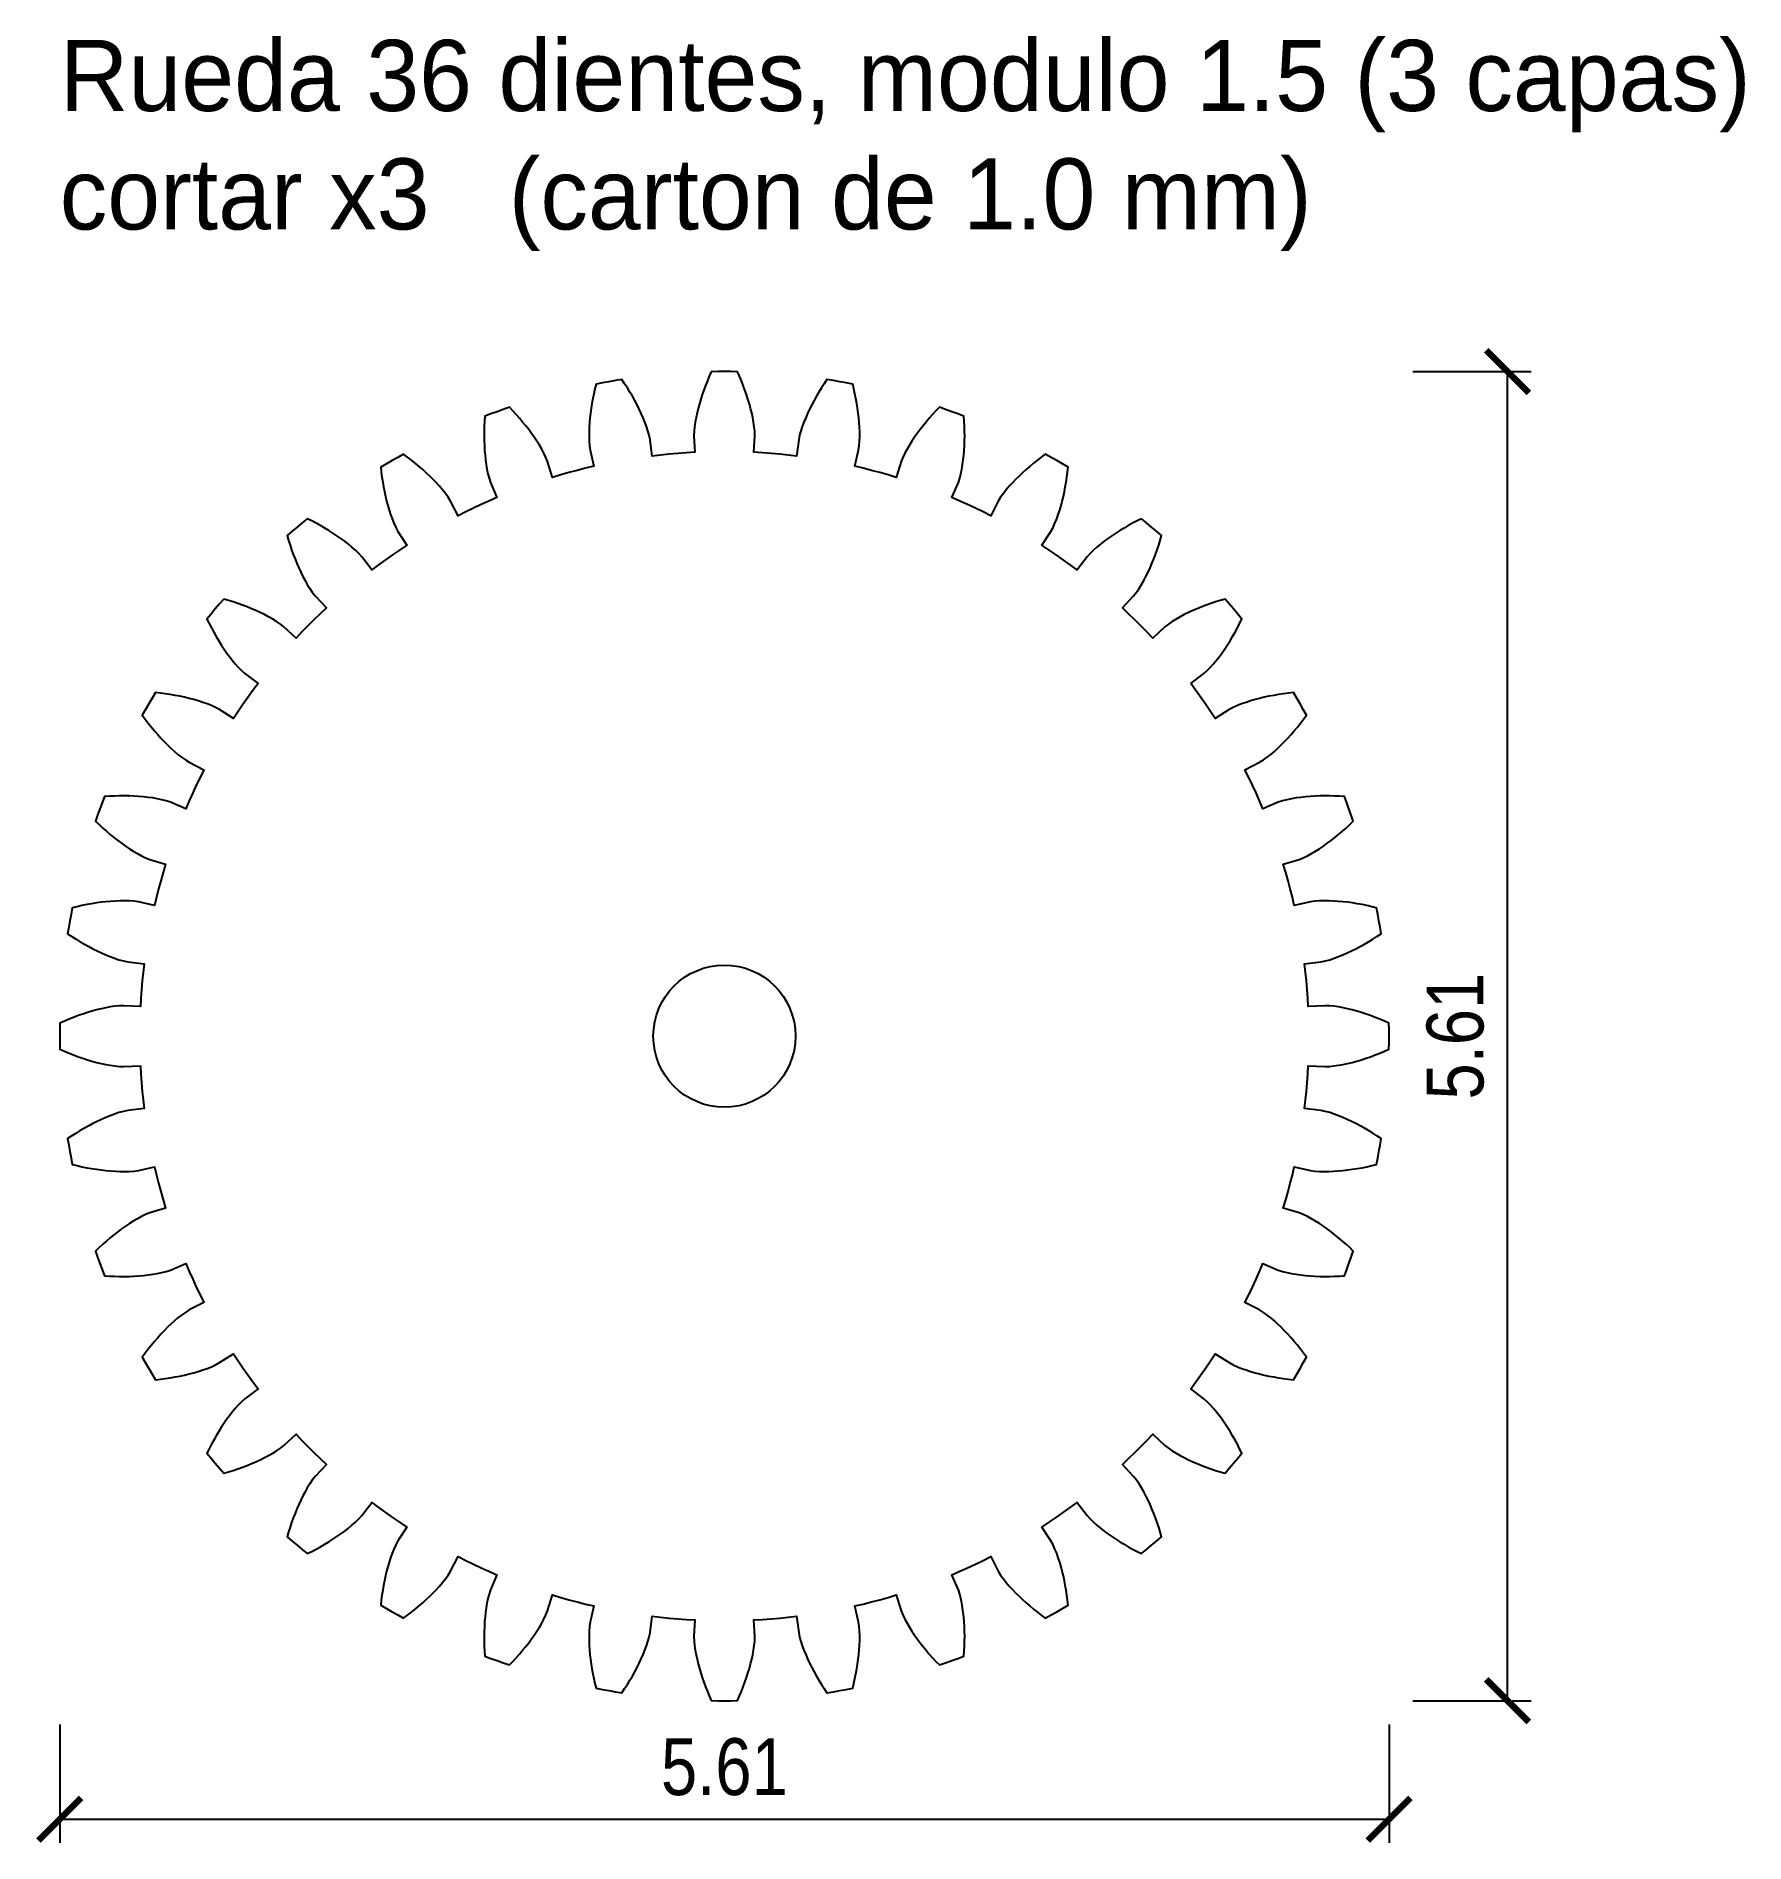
# Model space of a CAD drawing. Header units: centimetres. Extents: x 1.1 to 8.31, y 0.6 to 8.23.
import ezdxf

# ---------------------------------------------------------------- set-up
doc = ezdxf.new("R2010")
doc.units = ezdxf.units.CM
doc.layers.add('CORTE', color=1, linetype='Continuous')
doc.layers.add('ETIQUETA', color=5, linetype='Continuous')
doc.styles.add('OpenSansCondensed-Light', font='OpenSansCondensed-Light.ttf')
doc.dimstyles.new('EZDXF', dxfattribs={"dimtxt": 0.25, "dimasz": 0.175, "dimexe": 0.375, "dimexo": 0.125, "dimgap": 0.1, "dimtad": 1, "dimlfac": 100, "dimzin": 12, "dimdsep": 46, "dimtxsty": 'OpenSansCondensed-Light', "dimblk": 'ARCHTICK', "dimcen": 2.5, "dimazin": 3, "dimtfac": 0.5, "dimtmove": 2, "dimatfit": 3, "dimarcsym": 0})

# ---------------------------------------------------------------- blocks, each defined once
blk = doc.blocks.new('_ARCHTICK')
at = {"color": 0, "linetype": 'ByBlock', "const_width": 0.15}
blk.add_lwpolyline([(-0.5, -0.5), (0.5, 0.5)], dxfattribs=at)

msp = doc.modelspace()

# ---------------------------------------------------------------- linework, layer by layer
at = {"layer": 'CORTE'}
msp.add_lwpolyline([(6.5389, 3.8766), (6.5581, 3.8772), (6.5774, 3.8791), (6.5966, 3.8819), (6.616, 3.8855), (6.6353, 3.8896), (6.6546, 3.8944), (6.674, 3.8997), (6.6934, 3.9054), (6.7127, 3.9117), (6.7321, 3.9184), (6.7515, 3.9256), (6.7708, 3.9332), (6.7901, 3.9413), (6.8095, 3.9497), (6.8099, 3.9773), (6.81, 4.005), (6.8099, 4.0327), (6.8095, 4.0603), (6.7901, 4.0687), (6.7708, 4.0768), (6.7515, 4.0844), (6.7321, 4.0916), (6.7127, 4.0983), (6.6934, 4.1046), (6.674, 4.1103), (6.6546, 4.1156), (6.6353, 4.1204), (6.616, 4.1245), (6.5966, 4.1281), (6.5774, 4.1309), (6.5581, 4.1328), (6.5389, 4.1334), (6.4693, 4.1299), (6.4672, 4.166), (6.4646, 4.202), (6.4615, 4.2381), (6.4578, 4.274), (6.4536, 4.31), (6.5227, 4.3186), (6.5415, 4.3225), (6.5601, 4.3277), (6.5786, 4.3339), (6.597, 4.3407), (6.6154, 4.3481), (6.6336, 4.3562), (6.6518, 4.3647), (6.6698, 4.3738), (6.6878, 4.3833), (6.7057, 4.3933), (6.7235, 4.4037), (6.7413, 4.4146), (6.7589, 4.4259), (6.7765, 4.4375), (6.7721, 4.4648), (6.7674, 4.4921), (6.7624, 4.5193), (6.7572, 4.5465), (6.7368, 4.5514), (6.7163, 4.556), (6.696, 4.5601), (6.6756, 4.5638), (6.6554, 4.5671), (6.6352, 4.5699), (6.6152, 4.5722), (6.5952, 4.574), (6.5753, 4.5754), (6.5555, 4.5761), (6.5359, 4.5762), (6.5164, 4.5756), (6.4971, 4.5742), (6.4781, 4.5714), (6.4102, 4.5559), (6.4019, 4.5911), (6.393, 4.6262), (6.3837, 4.6611), (6.3738, 4.6959), (6.3634, 4.7305), (6.43, 4.751), (6.4478, 4.7581), (6.4653, 4.7665), (6.4824, 4.7758), (6.4994, 4.7857), (6.5161, 4.7962), (6.5327, 4.8073), (6.5491, 4.8189), (6.5653, 4.8309), (6.5813, 4.8434), (6.5972, 4.8564), (6.613, 4.8698), (6.6286, 4.8835), (6.644, 4.8977), (6.6592, 4.9122), (6.6502, 4.9383), (6.6408, 4.9644), (6.6313, 4.9903), (6.6214, 5.0161), (6.6004, 5.0175), (6.5795, 5.0184), (6.5587, 5.0189), (6.538, 5.0191), (6.5175, 5.0188), (6.4972, 5.018), (6.477, 5.0168), (6.457, 5.0152), (6.4372, 5.013), (6.4176, 5.0103), (6.3983, 5.007), (6.3792, 5.0031), (6.3604, 4.9983), (6.3422, 4.9923), (6.278, 4.9652), (6.2637, 4.9984), (6.2489, 5.0314), (6.2336, 5.0642), (6.2178, 5.0967), (6.2016, 5.129), (6.2636, 5.1608), (6.2799, 5.1709), (6.2956, 5.1822), (6.311, 5.1943), (6.3259, 5.207), (6.3406, 5.2202), (6.355, 5.234), (6.3691, 5.2483), (6.383, 5.263), (6.3966, 5.2781), (6.41, 5.2936), (6.4232, 5.3095), (6.4361, 5.3257), (6.4489, 5.3424), (6.4614, 5.3593), (6.4479, 5.3835), (6.4342, 5.4075), (6.4203, 5.4314), (6.4061, 5.4551), (6.3851, 5.4528), (6.3644, 5.4501), (6.3438, 5.447), (6.3235, 5.4435), (6.3033, 5.4397), (6.2834, 5.4354), (6.2638, 5.4307), (6.2443, 5.4256), (6.2252, 5.4201), (6.2064, 5.414), (6.1879, 5.4074), (6.1698, 5.4002), (6.1522, 5.3922), (6.1353, 5.3831), (6.0768, 5.3453), (6.0569, 5.3755), (6.0366, 5.4054), (6.0158, 5.4351), (5.9947, 5.4644), (5.973, 5.4934), (6.0286, 5.5354), (6.0429, 5.5482), (6.0564, 5.5621), (6.0694, 5.5766), (6.0819, 5.5917), (6.0941, 5.6073), (6.1059, 5.6234), (6.1173, 5.6399), (6.1284, 5.6568), (6.1392, 5.674), (6.1497, 5.6916), (6.1599, 5.7096), (6.1699, 5.7278), (6.1795, 5.7464), (6.1889, 5.7653), (6.1714, 5.7867), (6.1538, 5.808), (6.1359, 5.8291), (6.1178, 5.85), (6.0976, 5.8441), (6.0776, 5.8378), (6.0579, 5.8312), (6.0384, 5.8243), (6.0193, 5.817), (6.0004, 5.8093), (5.9819, 5.8013), (5.9636, 5.7929), (5.9458, 5.7841), (5.9283, 5.7749), (5.9112, 5.7651), (5.8946, 5.7549), (5.8787, 5.744), (5.8636, 5.7321), (5.8125, 5.6847), (5.7877, 5.711), (5.7625, 5.737), (5.737, 5.7625), (5.711, 5.7877), (5.6847, 5.8125), (5.7321, 5.8636), (5.744, 5.8787), (5.7549, 5.8946), (5.7651, 5.9112), (5.7749, 5.9283), (5.7841, 5.9458), (5.7929, 5.9636), (5.8013, 5.9819), (5.8093, 6.0004), (5.817, 6.0193), (5.8243, 6.0384), (5.8312, 6.0579), (5.8378, 6.0776), (5.8441, 6.0976), (5.85, 6.1178), (5.8291, 6.1359), (5.808, 6.1538), (5.7867, 6.1714), (5.7653, 6.1889), (5.7464, 6.1795), (5.7278, 6.1699), (5.7096, 6.1599), (5.6916, 6.1497), (5.674, 6.1392), (5.6568, 6.1284), (5.6399, 6.1173), (5.6234, 6.1059), (5.6073, 6.0941), (5.5917, 6.0819), (5.5766, 6.0694), (5.5621, 6.0564), (5.5482, 6.0429), (5.5354, 6.0286), (5.4934, 5.973), (5.4644, 5.9947), (5.4351, 6.0158), (5.4054, 6.0366), (5.3755, 6.0569), (5.3453, 6.0768), (5.3831, 6.1353), (5.3922, 6.1522), (5.4002, 6.1698), (5.4074, 6.1879), (5.414, 6.2064), (5.4201, 6.2252), (5.4256, 6.2443), (5.4307, 6.2638), (5.4354, 6.2834), (5.4397, 6.3033), (5.4435, 6.3235), (5.447, 6.3438), (5.4501, 6.3644), (5.4528, 6.3851), (5.4551, 6.4061), (5.4314, 6.4203), (5.4075, 6.4342), (5.3835, 6.4479), (5.3593, 6.4614), (5.3424, 6.4489), (5.3257, 6.4361), (5.3095, 6.4232), (5.2936, 6.41), (5.2781, 6.3966), (5.263, 6.383), (5.2483, 6.3691), (5.234, 6.355), (5.2202, 6.3406), (5.207, 6.3259), (5.1943, 6.311), (5.1822, 6.2956), (5.1709, 6.2799), (5.1608, 6.2636), (5.129, 6.2016), (5.0967, 6.2178), (5.0642, 6.2336), (5.0314, 6.2489), (4.9984, 6.2637), (4.9652, 6.278), (4.9923, 6.3422), (4.9983, 6.3604), (5.0031, 6.3792), (5.007, 6.3983), (5.0103, 6.4176), (5.013, 6.4372), (5.0152, 6.457), (5.0168, 6.477), (5.018, 6.4972), (5.0188, 6.5175), (5.0191, 6.538), (5.0189, 6.5587), (5.0184, 6.5795), (5.0175, 6.6004), (5.0161, 6.6214), (4.9903, 6.6313), (4.9644, 6.6408), (4.9383, 6.6502), (4.9122, 6.6592), (4.8977, 6.644), (4.8835, 6.6286), (4.8698, 6.613), (4.8564, 6.5972), (4.8434, 6.5813), (4.8309, 6.5653), (4.8189, 6.5491), (4.8073, 6.5327), (4.7962, 6.5161), (4.7857, 6.4994), (4.7758, 6.4824), (4.7665, 6.4653), (4.7581, 6.4478), (4.751, 6.43), (4.7305, 6.3634), (4.6959, 6.3738), (4.6611, 6.3837), (4.6262, 6.393), (4.5911, 6.4019), (4.5559, 6.4102), (4.5714, 6.4781), (4.5742, 6.4971), (4.5756, 6.5164), (4.5762, 6.5359), (4.5761, 6.5555), (4.5754, 6.5753), (4.574, 6.5952), (4.5722, 6.6152), (4.5699, 6.6352), (4.5671, 6.6554), (4.5638, 6.6756), (4.5601, 6.696), (4.556, 6.7163), (4.5514, 6.7368), (4.5465, 6.7572), (4.5193, 6.7624), (4.4921, 6.7674), (4.4648, 6.7721), (4.4375, 6.7765), (4.4259, 6.7589), (4.4146, 6.7413), (4.4037, 6.7235), (4.3933, 6.7057), (4.3833, 6.6878), (4.3738, 6.6698), (4.3647, 6.6518), (4.3562, 6.6336), (4.3481, 6.6154), (4.3407, 6.597), (4.3339, 6.5786), (4.3277, 6.5601), (4.3225, 6.5415), (4.3186, 6.5227), (4.31, 6.4536), (4.274, 6.4578), (4.2381, 6.4615), (4.202, 6.4646), (4.166, 6.4672), (4.1299, 6.4693), (4.1334, 6.5389), (4.1328, 6.5581), (4.1309, 6.5774), (4.1281, 6.5966), (4.1245, 6.616), (4.1204, 6.6353), (4.1156, 6.6546), (4.1103, 6.674), (4.1046, 6.6934), (4.0983, 6.7127), (4.0916, 6.7321), (4.0844, 6.7515), (4.0768, 6.7708), (4.0687, 6.7901), (4.0603, 6.8095), (4.0327, 6.8099), (4.005, 6.81), (3.9773, 6.8099), (3.9497, 6.8095), (3.9413, 6.7901), (3.9332, 6.7708), (3.9256, 6.7515), (3.9184, 6.7321), (3.9117, 6.7127), (3.9054, 6.6934), (3.8997, 6.674), (3.8944, 6.6546), (3.8896, 6.6353), (3.8855, 6.616), (3.8819, 6.5966), (3.8791, 6.5774), (3.8772, 6.5581), (3.8766, 6.5389), (3.8801, 6.4693), (3.844, 6.4672), (3.808, 6.4646), (3.7719, 6.4615), (3.736, 6.4578), (3.7, 6.4536), (3.6914, 6.5227), (3.6875, 6.5415), (3.6823, 6.5601), (3.6761, 6.5786), (3.6693, 6.597), (3.6619, 6.6154), (3.6538, 6.6336), (3.6453, 6.6518), (3.6362, 6.6698), (3.6267, 6.6878), (3.6167, 6.7057), (3.6063, 6.7235), (3.5954, 6.7413), (3.5841, 6.7589), (3.5725, 6.7765), (3.5452, 6.7721), (3.5179, 6.7674), (3.4907, 6.7624), (3.4635, 6.7572), (3.4586, 6.7368), (3.454, 6.7163), (3.4499, 6.696), (3.4462, 6.6756), (3.4429, 6.6554), (3.4401, 6.6352), (3.4378, 6.6152), (3.436, 6.5952), (3.4346, 6.5753), (3.4339, 6.5555), (3.4338, 6.5359), (3.4344, 6.5164), (3.4358, 6.4971), (3.4386, 6.4781), (3.4541, 6.4102), (3.4189, 6.4019), (3.3838, 6.393), (3.3489, 6.3837), (3.3141, 6.3738), (3.2795, 6.3634), (3.259, 6.43), (3.2519, 6.4478), (3.2435, 6.4653), (3.2342, 6.4824), (3.2243, 6.4994), (3.2138, 6.5161), (3.2027, 6.5327), (3.1911, 6.5491), (3.1791, 6.5653), (3.1666, 6.5813), (3.1536, 6.5972), (3.1402, 6.613), (3.1265, 6.6286), (3.1123, 6.644), (3.0978, 6.6592), (3.0717, 6.6502), (3.0456, 6.6408), (3.0197, 6.6313), (2.9939, 6.6214), (2.9925, 6.6004), (2.9916, 6.5795), (2.9911, 6.5587), (2.9909, 6.538), (2.9912, 6.5175), (2.992, 6.4972), (2.9932, 6.477), (2.9948, 6.457), (2.997, 6.4372), (2.9997, 6.4176), (3.003, 6.3983), (3.0069, 6.3792), (3.0117, 6.3604), (3.0177, 6.3422), (3.0448, 6.278), (3.0116, 6.2637), (2.9786, 6.2489), (2.9458, 6.2336), (2.9133, 6.2178), (2.881, 6.2016), (2.8492, 6.2636), (2.8391, 6.2799), (2.8278, 6.2956), (2.8157, 6.311), (2.803, 6.3259), (2.7898, 6.3406), (2.776, 6.355), (2.7617, 6.3691), (2.747, 6.383), (2.7319, 6.3966), (2.7164, 6.41), (2.7005, 6.4232), (2.6843, 6.4361), (2.6676, 6.4489), (2.6507, 6.4614), (2.6265, 6.4479), (2.6025, 6.4342), (2.5786, 6.4203), (2.5549, 6.4061), (2.5572, 6.3851), (2.5599, 6.3644), (2.563, 6.3438), (2.5665, 6.3235), (2.5703, 6.3033), (2.5746, 6.2834), (2.5793, 6.2638), (2.5844, 6.2443), (2.5899, 6.2252), (2.596, 6.2064), (2.6026, 6.1879), (2.6098, 6.1698), (2.6178, 6.1522), (2.6269, 6.1353), (2.6647, 6.0768), (2.6345, 6.0569), (2.6046, 6.0366), (2.5749, 6.0158), (2.5456, 5.9947), (2.5166, 5.973), (2.4746, 6.0286), (2.4618, 6.0429), (2.4479, 6.0564), (2.4334, 6.0694), (2.4183, 6.0819), (2.4027, 6.0941), (2.3866, 6.1059), (2.3701, 6.1173), (2.3532, 6.1284), (2.336, 6.1392), (2.3184, 6.1497), (2.3004, 6.1599), (2.2822, 6.1699), (2.2636, 6.1795), (2.2447, 6.1889), (2.2233, 6.1714), (2.202, 6.1538), (2.1809, 6.1359), (2.16, 6.1178), (2.1659, 6.0976), (2.1722, 6.0776), (2.1788, 6.0579), (2.1857, 6.0384), (2.193, 6.0193), (2.2007, 6.0004), (2.2087, 5.9819), (2.2171, 5.9636), (2.2259, 5.9458), (2.2351, 5.9283), (2.2449, 5.9112), (2.2551, 5.8946), (2.266, 5.8787), (2.2779, 5.8636), (2.3253, 5.8125), (2.299, 5.7877), (2.273, 5.7625), (2.2475, 5.737), (2.2223, 5.711), (2.1975, 5.6847), (2.1464, 5.7321), (2.1313, 5.744), (2.1154, 5.7549), (2.0988, 5.7651), (2.0817, 5.7749), (2.0642, 5.7841), (2.0464, 5.7929), (2.0281, 5.8013), (2.0096, 5.8093), (1.9907, 5.817), (1.9716, 5.8243), (1.9521, 5.8312), (1.9324, 5.8378), (1.9124, 5.8441), (1.8922, 5.85), (1.8741, 5.8291), (1.8562, 5.808), (1.8386, 5.7867), (1.8211, 5.7653), (1.8305, 5.7464), (1.8401, 5.7278), (1.8501, 5.7096), (1.8603, 5.6916), (1.8708, 5.674), (1.8816, 5.6568), (1.8927, 5.6399), (1.9041, 5.6234), (1.9159, 5.6073), (1.9281, 5.5917), (1.9406, 5.5766), (1.9536, 5.5621), (1.9671, 5.5482), (1.9814, 5.5354), (2.037, 5.4934), (2.0153, 5.4644), (1.9942, 5.4351), (1.9734, 5.4054), (1.9531, 5.3755), (1.9332, 5.3453), (1.8747, 5.3831), (1.8578, 5.3922), (1.8402, 5.4002), (1.8221, 5.4074), (1.8036, 5.414), (1.7848, 5.4201), (1.7657, 5.4256), (1.7462, 5.4307), (1.7266, 5.4354), (1.7067, 5.4397), (1.6865, 5.4435), (1.6662, 5.447), (1.6456, 5.4501), (1.6249, 5.4528), (1.6039, 5.4551), (1.5897, 5.4314), (1.5758, 5.4075), (1.5621, 5.3835), (1.5486, 5.3593), (1.5611, 5.3424), (1.5739, 5.3257), (1.5868, 5.3095), (1.6, 5.2936), (1.6134, 5.2781), (1.627, 5.263), (1.6409, 5.2483), (1.655, 5.234), (1.6694, 5.2202), (1.6841, 5.207), (1.699, 5.1943), (1.7144, 5.1822), (1.7301, 5.1709), (1.7464, 5.1608), (1.8084, 5.129), (1.7922, 5.0967), (1.7764, 5.0642), (1.7611, 5.0314), (1.7463, 4.9984), (1.732, 4.9652), (1.6678, 4.9923), (1.6496, 4.9983), (1.6308, 5.0031), (1.6117, 5.007), (1.5924, 5.0103), (1.5728, 5.013), (1.553, 5.0152), (1.533, 5.0168), (1.5128, 5.018), (1.4925, 5.0188), (1.472, 5.0191), (1.4513, 5.0189), (1.4305, 5.0184), (1.4096, 5.0175), (1.3886, 5.0161), (1.3787, 4.9903), (1.3692, 4.9644), (1.3598, 4.9383), (1.3508, 4.9122), (1.366, 4.8977), (1.3814, 4.8835), (1.397, 4.8698), (1.4128, 4.8564), (1.4287, 4.8434), (1.4447, 4.8309), (1.4609, 4.8189), (1.4773, 4.8073), (1.4939, 4.7962), (1.5106, 4.7857), (1.5276, 4.7758), (1.5447, 4.7665), (1.5622, 4.7581), (1.58, 4.751), (1.6466, 4.7305), (1.6362, 4.6959), (1.6263, 4.6611), (1.617, 4.6262), (1.6081, 4.5911), (1.5998, 4.5559), (1.5319, 4.5714), (1.5129, 4.5742), (1.4936, 4.5756), (1.4741, 4.5762), (1.4545, 4.5761), (1.4347, 4.5754), (1.4148, 4.574), (1.3948, 4.5722), (1.3748, 4.5699), (1.3546, 4.5671), (1.3344, 4.5638), (1.314, 4.5601), (1.2937, 4.556), (1.2732, 4.5514), (1.2528, 4.5465), (1.2476, 4.5193), (1.2426, 4.4921), (1.2379, 4.4648), (1.2335, 4.4375), (1.2511, 4.4259), (1.2687, 4.4146), (1.2865, 4.4037), (1.3043, 4.3933), (1.3222, 4.3833), (1.3402, 4.3738), (1.3582, 4.3647), (1.3764, 4.3562), (1.3946, 4.3481), (1.413, 4.3407), (1.4314, 4.3339), (1.4499, 4.3277), (1.4685, 4.3225), (1.4873, 4.3186), (1.5564, 4.31), (1.5522, 4.274), (1.5485, 4.2381), (1.5454, 4.202), (1.5428, 4.166), (1.5407, 4.1299), (1.4711, 4.1334), (1.4519, 4.1328), (1.4326, 4.1309), (1.4134, 4.1281), (1.394, 4.1245), (1.3747, 4.1204), (1.3554, 4.1156), (1.336, 4.1103), (1.3166, 4.1046), (1.2973, 4.0983), (1.2779, 4.0916), (1.2585, 4.0844), (1.2392, 4.0768), (1.2199, 4.0687), (1.2005, 4.0603), (1.2001, 4.0327), (1.2, 4.005), (1.2001, 3.9773), (1.2005, 3.9497), (1.2199, 3.9413), (1.2392, 3.9332), (1.2585, 3.9256), (1.2779, 3.9184), (1.2973, 3.9117), (1.3166, 3.9054), (1.336, 3.8997), (1.3554, 3.8944), (1.3747, 3.8896), (1.394, 3.8855), (1.4134, 3.8819), (1.4326, 3.8791), (1.4519, 3.8772), (1.4711, 3.8766), (1.5407, 3.8801), (1.5428, 3.844), (1.5454, 3.808), (1.5485, 3.7719), (1.5522, 3.736), (1.5564, 3.7), (1.4873, 3.6914), (1.4685, 3.6875), (1.4499, 3.6823), (1.4314, 3.6761), (1.413, 3.6693), (1.3946, 3.6619), (1.3764, 3.6538), (1.3582, 3.6453), (1.3402, 3.6362), (1.3222, 3.6267), (1.3043, 3.6167), (1.2865, 3.6063), (1.2687, 3.5954), (1.2511, 3.5841), (1.2335, 3.5725), (1.2379, 3.5452), (1.2426, 3.5179), (1.2476, 3.4907), (1.2528, 3.4635), (1.2732, 3.4586), (1.2937, 3.454), (1.314, 3.4499), (1.3344, 3.4462), (1.3546, 3.4429), (1.3748, 3.4401), (1.3948, 3.4378), (1.4148, 3.436), (1.4347, 3.4346), (1.4545, 3.4339), (1.4741, 3.4338), (1.4936, 3.4344), (1.5129, 3.4358), (1.5319, 3.4386), (1.5998, 3.4541), (1.6081, 3.4189), (1.617, 3.3838), (1.6263, 3.3489), (1.6362, 3.3141), (1.6466, 3.2795), (1.58, 3.259), (1.5622, 3.2519), (1.5447, 3.2435), (1.5276, 3.2342), (1.5106, 3.2243), (1.4939, 3.2138), (1.4773, 3.2027), (1.4609, 3.1911), (1.4447, 3.1791), (1.4287, 3.1666), (1.4128, 3.1536), (1.397, 3.1402), (1.3814, 3.1265), (1.366, 3.1123), (1.3508, 3.0978), (1.3598, 3.0717), (1.3692, 3.0456), (1.3787, 3.0197), (1.3886, 2.9939), (1.4096, 2.9925), (1.4305, 2.9916), (1.4513, 2.9911), (1.472, 2.9909), (1.4925, 2.9912), (1.5128, 2.992), (1.533, 2.9932), (1.553, 2.9948), (1.5728, 2.997), (1.5924, 2.9997), (1.6117, 3.003), (1.6308, 3.0069), (1.6496, 3.0117), (1.6678, 3.0177), (1.732, 3.0448), (1.7463, 3.0116), (1.7611, 2.9786), (1.7764, 2.9458), (1.7922, 2.9133), (1.8084, 2.881), (1.7464, 2.8492), (1.7301, 2.8391), (1.7144, 2.8278), (1.699, 2.8157), (1.6841, 2.803), (1.6694, 2.7898), (1.655, 2.776), (1.6409, 2.7617), (1.627, 2.747), (1.6134, 2.7319), (1.6, 2.7164), (1.5868, 2.7005), (1.5739, 2.6843), (1.5611, 2.6676), (1.5486, 2.6507), (1.5621, 2.6265), (1.5758, 2.6025), (1.5897, 2.5786), (1.6039, 2.5549), (1.6249, 2.5572), (1.6456, 2.5599), (1.6662, 2.563), (1.6865, 2.5665), (1.7067, 2.5703), (1.7266, 2.5746), (1.7462, 2.5793), (1.7657, 2.5844), (1.7848, 2.5899), (1.8036, 2.596), (1.8221, 2.6026), (1.8402, 2.6098), (1.8578, 2.6178), (1.8747, 2.6269), (1.9332, 2.6647), (1.9531, 2.6345), (1.9734, 2.6046), (1.9942, 2.5749), (2.0153, 2.5456), (2.037, 2.5166), (1.9814, 2.4746), (1.9671, 2.4618), (1.9536, 2.4479), (1.9406, 2.4334), (1.9281, 2.4183), (1.9159, 2.4027), (1.9041, 2.3866), (1.8927, 2.3701), (1.8816, 2.3532), (1.8708, 2.336), (1.8603, 2.3184), (1.8501, 2.3004), (1.8401, 2.2822), (1.8305, 2.2636), (1.8211, 2.2447), (1.8386, 2.2233), (1.8562, 2.202), (1.8741, 2.1809), (1.8922, 2.16), (1.9124, 2.1659), (1.9324, 2.1722), (1.9521, 2.1788), (1.9716, 2.1857), (1.9907, 2.193), (2.0096, 2.2007), (2.0281, 2.2087), (2.0464, 2.2171), (2.0642, 2.2259), (2.0817, 2.2351), (2.0988, 2.2449), (2.1154, 2.2551), (2.1313, 2.266), (2.1464, 2.2779), (2.1975, 2.3253), (2.2223, 2.299), (2.2475, 2.273), (2.273, 2.2475), (2.299, 2.2223), (2.3253, 2.1975), (2.2779, 2.1464), (2.266, 2.1313), (2.2551, 2.1154), (2.2449, 2.0988), (2.2351, 2.0817), (2.2259, 2.0642), (2.2171, 2.0464), (2.2087, 2.0281), (2.2007, 2.0096), (2.193, 1.9907), (2.1857, 1.9716), (2.1788, 1.9521), (2.1722, 1.9324), (2.1659, 1.9124), (2.16, 1.8922), (2.1809, 1.8741), (2.202, 1.8562), (2.2233, 1.8386), (2.2447, 1.8211), (2.2636, 1.8305), (2.2822, 1.8401), (2.3004, 1.8501), (2.3184, 1.8603), (2.336, 1.8708), (2.3532, 1.8816), (2.3701, 1.8927), (2.3866, 1.9041), (2.4027, 1.9159), (2.4183, 1.9281), (2.4334, 1.9406), (2.4479, 1.9536), (2.4618, 1.9671), (2.4746, 1.9814), (2.5166, 2.037), (2.5456, 2.0153), (2.5749, 1.9942), (2.6046, 1.9734), (2.6345, 1.9531), (2.6647, 1.9332), (2.6269, 1.8747), (2.6178, 1.8578), (2.6098, 1.8402), (2.6026, 1.8221), (2.596, 1.8036), (2.5899, 1.7848), (2.5844, 1.7657), (2.5793, 1.7462), (2.5746, 1.7266), (2.5703, 1.7067), (2.5665, 1.6865), (2.563, 1.6662), (2.5599, 1.6456), (2.5572, 1.6249), (2.5549, 1.6039), (2.5786, 1.5897), (2.6025, 1.5758), (2.6265, 1.5621), (2.6507, 1.5486), (2.6676, 1.5611), (2.6843, 1.5739), (2.7005, 1.5868), (2.7164, 1.6), (2.7319, 1.6134), (2.747, 1.627), (2.7617, 1.6409), (2.776, 1.655), (2.7898, 1.6694), (2.803, 1.6841), (2.8157, 1.699), (2.8278, 1.7144), (2.8391, 1.7301), (2.8492, 1.7464), (2.881, 1.8084), (2.9133, 1.7922), (2.9458, 1.7764), (2.9786, 1.7611), (3.0116, 1.7463), (3.0448, 1.732), (3.0177, 1.6678), (3.0117, 1.6496), (3.0069, 1.6308), (3.003, 1.6117), (2.9997, 1.5924), (2.997, 1.5728), (2.9948, 1.553), (2.9932, 1.533), (2.992, 1.5128), (2.9912, 1.4925), (2.9909, 1.472), (2.9911, 1.4513), (2.9916, 1.4305), (2.9925, 1.4096), (2.9939, 1.3886), (3.0197, 1.3787), (3.0456, 1.3692), (3.0717, 1.3598), (3.0978, 1.3508), (3.1123, 1.366), (3.1265, 1.3814), (3.1402, 1.397), (3.1536, 1.4128), (3.1666, 1.4287), (3.1791, 1.4447), (3.1911, 1.4609), (3.2027, 1.4773), (3.2138, 1.4939), (3.2243, 1.5106), (3.2342, 1.5276), (3.2435, 1.5447), (3.2519, 1.5622), (3.259, 1.58), (3.2795, 1.6466), (3.3141, 1.6362), (3.3489, 1.6263), (3.3838, 1.617), (3.4189, 1.6081), (3.4541, 1.5998), (3.4386, 1.5319), (3.4358, 1.5129), (3.4344, 1.4936), (3.4338, 1.4741), (3.4339, 1.4545), (3.4346, 1.4347), (3.436, 1.4148), (3.4378, 1.3948), (3.4401, 1.3748), (3.4429, 1.3546), (3.4462, 1.3344), (3.4499, 1.314), (3.454, 1.2937), (3.4586, 1.2732), (3.4635, 1.2528), (3.4907, 1.2476), (3.5179, 1.2426), (3.5452, 1.2379), (3.5725, 1.2335), (3.5841, 1.2511), (3.5954, 1.2687), (3.6063, 1.2865), (3.6167, 1.3043), (3.6267, 1.3222), (3.6362, 1.3402), (3.6453, 1.3582), (3.6538, 1.3764), (3.6619, 1.3946), (3.6693, 1.413), (3.6761, 1.4314), (3.6823, 1.4499), (3.6875, 1.4685), (3.6914, 1.4873), (3.7, 1.5564), (3.736, 1.5522), (3.7719, 1.5485), (3.808, 1.5454), (3.844, 1.5428), (3.8801, 1.5407), (3.8766, 1.4711), (3.8772, 1.4519), (3.8791, 1.4326), (3.8819, 1.4134), (3.8855, 1.394), (3.8896, 1.3747), (3.8944, 1.3554), (3.8997, 1.336), (3.9054, 1.3166), (3.9117, 1.2973), (3.9184, 1.2779), (3.9256, 1.2585), (3.9332, 1.2392), (3.9413, 1.2199), (3.9497, 1.2005), (3.9773, 1.2001), (4.005, 1.2), (4.0327, 1.2001), (4.0603, 1.2005), (4.0687, 1.2199), (4.0768, 1.2392), (4.0844, 1.2585), (4.0916, 1.2779), (4.0983, 1.2973), (4.1046, 1.3166), (4.1103, 1.336), (4.1156, 1.3554), (4.1204, 1.3747), (4.1245, 1.394), (4.1281, 1.4134), (4.1309, 1.4326), (4.1328, 1.4519), (4.1334, 1.4711), (4.1299, 1.5407), (4.166, 1.5428), (4.202, 1.5454), (4.2381, 1.5485), (4.274, 1.5522), (4.31, 1.5564), (4.3186, 1.4873), (4.3225, 1.4685), (4.3277, 1.4499), (4.3339, 1.4314), (4.3407, 1.413), (4.3481, 1.3946), (4.3562, 1.3764), (4.3647, 1.3582), (4.3738, 1.3402), (4.3833, 1.3222), (4.3933, 1.3043), (4.4037, 1.2865), (4.4146, 1.2687), (4.4259, 1.2511), (4.4375, 1.2335), (4.4648, 1.2379), (4.4921, 1.2426), (4.5193, 1.2476), (4.5465, 1.2528), (4.5514, 1.2732), (4.556, 1.2937), (4.5601, 1.314), (4.5638, 1.3344), (4.5671, 1.3546), (4.5699, 1.3748), (4.5722, 1.3948), (4.574, 1.4148), (4.5754, 1.4347), (4.5761, 1.4545), (4.5762, 1.4741), (4.5756, 1.4936), (4.5742, 1.5129), (4.5714, 1.5319), (4.5559, 1.5998), (4.5911, 1.6081), (4.6262, 1.617), (4.6611, 1.6263), (4.6959, 1.6362), (4.7305, 1.6466), (4.751, 1.58), (4.7581, 1.5622), (4.7665, 1.5447), (4.7758, 1.5276), (4.7857, 1.5106), (4.7962, 1.4939), (4.8073, 1.4773), (4.8189, 1.4609), (4.8309, 1.4447), (4.8434, 1.4287), (4.8564, 1.4128), (4.8698, 1.397), (4.8835, 1.3814), (4.8977, 1.366), (4.9122, 1.3508), (4.9383, 1.3598), (4.9644, 1.3692), (4.9903, 1.3787), (5.0161, 1.3886), (5.0175, 1.4096), (5.0184, 1.4305), (5.0189, 1.4513), (5.0191, 1.472), (5.0188, 1.4925), (5.018, 1.5128), (5.0168, 1.533), (5.0152, 1.553), (5.013, 1.5728), (5.0103, 1.5924), (5.007, 1.6117), (5.0031, 1.6308), (4.9983, 1.6496), (4.9923, 1.6678), (4.9652, 1.732), (4.9984, 1.7463), (5.0314, 1.7611), (5.0642, 1.7764), (5.0967, 1.7922), (5.129, 1.8084), (5.1608, 1.7464), (5.1709, 1.7301), (5.1822, 1.7144), (5.1943, 1.699), (5.207, 1.6841), (5.2202, 1.6694), (5.234, 1.655), (5.2483, 1.6409), (5.263, 1.627), (5.2781, 1.6134), (5.2936, 1.6), (5.3095, 1.5868), (5.3257, 1.5739), (5.3424, 1.5611), (5.3593, 1.5486), (5.3835, 1.5621), (5.4075, 1.5758), (5.4314, 1.5897), (5.4551, 1.6039), (5.4528, 1.6249), (5.4501, 1.6456), (5.447, 1.6662), (5.4435, 1.6865), (5.4397, 1.7067), (5.4354, 1.7266), (5.4307, 1.7462), (5.4256, 1.7657), (5.4201, 1.7848), (5.414, 1.8036), (5.4074, 1.8221), (5.4002, 1.8402), (5.3922, 1.8578), (5.3831, 1.8747), (5.3453, 1.9332), (5.3755, 1.9531), (5.4054, 1.9734), (5.4351, 1.9942), (5.4644, 2.0153), (5.4934, 2.037), (5.5354, 1.9814), (5.5482, 1.9671), (5.5621, 1.9536), (5.5766, 1.9406), (5.5917, 1.9281), (5.6073, 1.9159), (5.6234, 1.9041), (5.6399, 1.8927), (5.6568, 1.8816), (5.674, 1.8708), (5.6916, 1.8603), (5.7096, 1.8501), (5.7278, 1.8401), (5.7464, 1.8305), (5.7653, 1.8211), (5.7867, 1.8386), (5.808, 1.8562), (5.8291, 1.8741), (5.85, 1.8922), (5.8441, 1.9124), (5.8378, 1.9324), (5.8312, 1.9521), (5.8243, 1.9716), (5.817, 1.9907), (5.8093, 2.0096), (5.8013, 2.0281), (5.7929, 2.0464), (5.7841, 2.0642), (5.7749, 2.0817), (5.7651, 2.0988), (5.7549, 2.1154), (5.744, 2.1313), (5.7321, 2.1464), (5.6847, 2.1975), (5.711, 2.2223), (5.737, 2.2475), (5.7625, 2.273), (5.7877, 2.299), (5.8125, 2.3253), (5.8636, 2.2779), (5.8787, 2.266), (5.8946, 2.2551), (5.9112, 2.2449), (5.9283, 2.2351), (5.9458, 2.2259), (5.9636, 2.2171), (5.9819, 2.2087), (6.0004, 2.2007), (6.0193, 2.193), (6.0384, 2.1857), (6.0579, 2.1788), (6.0776, 2.1722), (6.0976, 2.1659), (6.1178, 2.16), (6.1359, 2.1809), (6.1538, 2.202), (6.1714, 2.2233), (6.1889, 2.2447), (6.1795, 2.2636), (6.1699, 2.2822), (6.1599, 2.3004), (6.1497, 2.3184), (6.1392, 2.336), (6.1284, 2.3532), (6.1173, 2.3701), (6.1059, 2.3866), (6.0941, 2.4027), (6.0819, 2.4183), (6.0694, 2.4334), (6.0564, 2.4479), (6.0429, 2.4618), (6.0286, 2.4746), (5.973, 2.5166), (5.9947, 2.5456), (6.0158, 2.5749), (6.0366, 2.6046), (6.0569, 2.6345), (6.0768, 2.6647), (6.1353, 2.6269), (6.1522, 2.6178), (6.1698, 2.6098), (6.1879, 2.6026), (6.2064, 2.596), (6.2252, 2.5899), (6.2443, 2.5844), (6.2638, 2.5793), (6.2834, 2.5746), (6.3033, 2.5703), (6.3235, 2.5665), (6.3438, 2.563), (6.3644, 2.5599), (6.3851, 2.5572), (6.4061, 2.5549), (6.4203, 2.5786), (6.4342, 2.6025), (6.4479, 2.6265), (6.4614, 2.6507), (6.4489, 2.6676), (6.4361, 2.6843), (6.4232, 2.7005), (6.41, 2.7164), (6.3966, 2.7319), (6.383, 2.747), (6.3691, 2.7617), (6.355, 2.776), (6.3406, 2.7898), (6.3259, 2.803), (6.311, 2.8157), (6.2956, 2.8278), (6.2799, 2.8391), (6.2636, 2.8492), (6.2016, 2.881), (6.2178, 2.9133), (6.2336, 2.9458), (6.2489, 2.9786), (6.2637, 3.0116), (6.278, 3.0448), (6.3422, 3.0177), (6.3604, 3.0117), (6.3792, 3.0069), (6.3983, 3.003), (6.4176, 2.9997), (6.4372, 2.997), (6.457, 2.9948), (6.477, 2.9932), (6.4972, 2.992), (6.5175, 2.9912), (6.538, 2.9909), (6.5587, 2.9911), (6.5795, 2.9916), (6.6004, 2.9925), (6.6214, 2.9939), (6.6313, 3.0197), (6.6408, 3.0456), (6.6502, 3.0717), (6.6592, 3.0978), (6.644, 3.1123), (6.6286, 3.1265), (6.613, 3.1402), (6.5972, 3.1536), (6.5813, 3.1666), (6.5653, 3.1791), (6.5491, 3.1911), (6.5327, 3.2027), (6.5161, 3.2138), (6.4994, 3.2243), (6.4824, 3.2342), (6.4653, 3.2435), (6.4478, 3.2519), (6.43, 3.259), (6.3634, 3.2795), (6.3738, 3.3141), (6.3837, 3.3489), (6.393, 3.3838), (6.4019, 3.4189), (6.4102, 3.4541), (6.4781, 3.4386), (6.4971, 3.4358), (6.5164, 3.4344), (6.5359, 3.4338), (6.5555, 3.4339), (6.5753, 3.4346), (6.5952, 3.436), (6.6152, 3.4378), (6.6352, 3.4401), (6.6554, 3.4429), (6.6756, 3.4462), (6.696, 3.4499), (6.7163, 3.454), (6.7368, 3.4586), (6.7572, 3.4635), (6.7624, 3.4907), (6.7674, 3.5179), (6.7721, 3.5452), (6.7765, 3.5725), (6.7589, 3.5841), (6.7413, 3.5954), (6.7235, 3.6063), (6.7057, 3.6167), (6.6878, 3.6267), (6.6698, 3.6362), (6.6518, 3.6453), (6.6336, 3.6538), (6.6154, 3.6619), (6.597, 3.6693), (6.5786, 3.6761), (6.5601, 3.6823), (6.5415, 3.6875), (6.5227, 3.6914), (6.4536, 3.7), (6.4578, 3.736), (6.4615, 3.7719), (6.4646, 3.808), (6.4672, 3.844), (6.4693, 3.8801)], close=True, dxfattribs=at)
msp.add_circle((4.005, 4.005), 0.3, dxfattribs=at)

# ---------------------------------------------------------------- texts
at = {"layer": 'ETIQUETA'}
for s, p in [('Rueda 36 dientes, modulo 1.5 (3 capas)', (1.2, 7.91)), ('cortar x3   (carton de 1.0 mm)', (1.2, 7.41))]:
    msp.add_text(s, height=0.3, dxfattribs=at).set_placement(p)

# ---------------------------------------------------------------- dimensions: what is measured, and where the dimension line sits
msp.add_linear_dim(base=(7.31, 1.2), p1=(6.81, 1.2), p2=(6.81, 6.81), angle=90, dimstyle='EZDXF', override={"dimtxt": 0.24, "dimasz": 0.18, "dimexe": 0.1, "dimexo": 0.1, "dimdec": 2, "dimlfac": 1, "dimzin": 8}, dxfattribs=at).render()
msp.add_linear_dim(base=(1.2, 0.7), p1=(1.2, 1.2), p2=(6.81, 1.2), dimstyle='EZDXF', override={"dimtxt": 0.24, "dimasz": 0.18, "dimexe": 0.1, "dimexo": 0.1, "dimdec": 2, "dimlfac": 1, "dimzin": 8}, dxfattribs=at).render()

doc.saveas('drawing.dxf')
